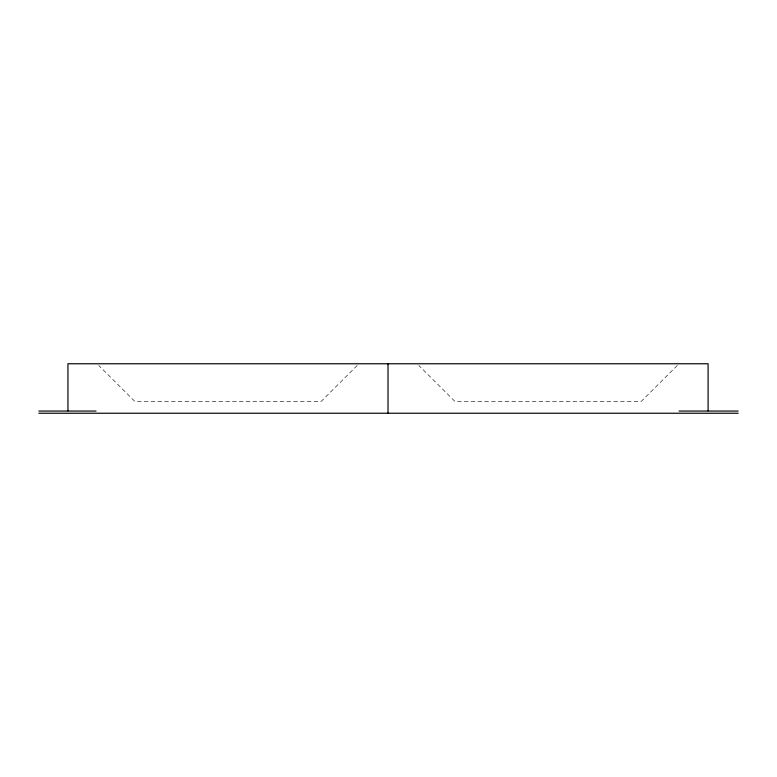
<?xml version="1.0" encoding="UTF-8"?>
<svg xmlns="http://www.w3.org/2000/svg" width="777" height="777" viewBox="0 0 777 777"><rect width="100%" height="100%" fill="white"/><g stroke="black" fill="none" stroke-linecap="round" stroke-linejoin="round"><path stroke-width="0.58" stroke-dasharray="3.88 2.91" d="M357.235 365.452L320.959 401.592L135.023 401.592L98.737 365.452M677.321 365.452L641.035 401.592L455.099 401.592L418.813 365.452"/><path stroke-width="1.17" d="M38.85 411.052L96.057 411.052M679.079 411.052L738.15 411.052M38.85 413.238L738.15 413.238M708.1 410.819L708.1 363.762L67.949 363.762L67.949 410.819M388.024 363.762L388.024 413.238"/></g></svg>
